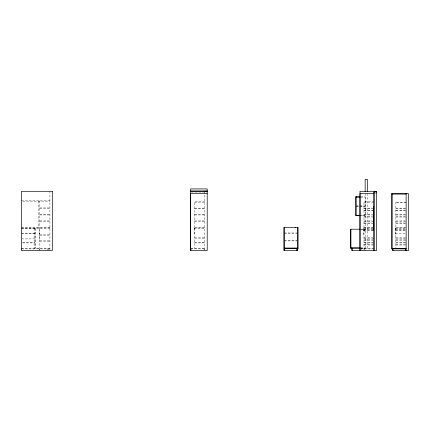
<?xml version="1.0" encoding="UTF-8"?>
<svg xmlns="http://www.w3.org/2000/svg" width="430" height="430" viewBox="0 0 430 430"><rect width="100%" height="100%" fill="white"/><g stroke="black" fill="none" stroke-linecap="round" stroke-linejoin="round"><path stroke-width="0.32" stroke-dasharray="2.15 1.61" d="M406.13 202.154L395.89 202.154L395.89 202.584L406.13 202.584M191.285 192.059L206.545 192.059M375.401 193.672L376.583 193.672M360.652 196.752L365.151 196.752M360.652 197.176L365.151 197.176L365.151 215.285L360.652 215.285M21.5 200.783L49.939 200.783M22.801 201.208L49.939 201.208M204.841 201.729L194.602 201.729L194.602 227.513M374.213 201.729L363.979 201.729L363.979 249.878M194.602 202.154L204.841 202.154M363.979 202.154L374.213 202.154M356.147 205.803L365.151 205.803M356.147 206.233L365.151 206.233M356.147 206.658L365.151 206.658M39.7 207.937L49.939 207.937M194.602 208.125L204.841 208.125M363.979 208.125L372.294 208.125M395.89 208.125L405.49 208.125M39.7 208.362L49.939 208.362M194.602 208.555L204.841 208.555M363.979 208.555L373.573 208.555M395.89 208.555L406.13 208.555M363.979 210.211L373.573 210.211M395.89 210.211L406.13 210.211M363.979 210.641L373.573 210.641M395.89 210.641L406.13 210.641M39.7 214.527L49.939 214.527M194.602 214.527L204.841 214.527M363.979 214.527L372.294 214.527M395.89 214.527L405.49 214.527M39.7 214.952L49.939 214.952M194.602 214.952L204.841 214.952M363.979 214.952L373.573 214.952M395.89 214.952L406.13 214.952M360.652 215.709L365.151 215.709M363.979 216.612L372.294 216.612M395.89 216.612L405.49 216.612M363.979 217.037L373.573 217.037M395.89 217.037L406.13 217.037M39.7 220.923L49.939 220.923M194.602 220.923L204.841 220.923M363.979 220.923L372.294 220.923M395.89 220.923L405.49 220.923M39.7 221.353L49.939 221.353M194.602 221.353L204.841 221.353M363.979 221.353L373.573 221.353M395.89 221.353L406.13 221.353M363.979 223.009L372.294 223.009M395.89 223.009L405.49 223.009M363.979 223.439L373.573 223.439M395.89 223.439L406.13 223.439M21.5 227.513L49.939 227.513M204.841 227.513L194.177 227.513L194.177 233.63L194.602 233.63M373.546 227.513L363.549 227.513L363.549 235.715L363.979 235.715M406.13 227.513L395.466 227.513L395.466 235.715L395.89 235.715M21.5 227.938L49.939 227.938M194.177 227.938L204.841 227.938M363.549 227.938L373.546 227.938M395.466 227.938L406.13 227.938M21.5 228.368L49.939 228.368M194.177 228.368L204.841 228.368M363.549 228.368L373.573 228.368M395.466 228.368L406.13 228.368M21.5 228.416L35.529 228.416M39.275 228.416L39.7 228.416M194.177 228.416L194.602 228.416M363.549 228.416L363.979 228.416M395.466 228.416L395.89 228.416M360.63 229.217L365.151 229.217M363.549 229.599L373.546 229.599M395.466 229.599L405.49 229.599M360.63 229.647L365.151 229.647M363.549 230.023L373.546 230.023M395.466 230.023L406.13 230.023M363.549 230.453L373.573 230.453M395.466 230.453L406.13 230.453M365.151 231.351L364.726 231.351L364.726 229.217M284.294 232.963L296.99 232.963M284.294 233.388L296.99 233.388M21.5 233.63L35.529 233.63M39.275 233.63L39.7 233.63M363.549 233.63L363.979 233.63M395.466 233.63L406.13 233.63M21.5 233.673L35.529 233.673M39.275 233.673L39.7 233.673M39.7 234.861L49.939 234.861M39.7 235.285L49.939 235.285M194.602 237.774L204.841 237.774M363.979 237.774L372.934 237.774M395.89 237.774L406.13 237.774M194.602 238.198L204.841 238.198M363.979 238.198L374.213 238.198M395.89 238.198L406.13 238.198M21.5 238.886L35.529 238.886M39.7 238.886L39.275 238.886L39.275 227.513M363.979 239.859L372.934 239.859M395.89 239.859L406.13 239.859M363.979 240.284L374.213 240.284M395.89 240.284L406.13 240.284M284.294 240.499L296.99 240.499M39.7 240.832L49.939 240.832M284.294 240.924L296.99 240.924M39.7 241.257L49.939 241.257M22.656 242.488L35.023 242.488M194.602 242.488L204.841 242.488M363.979 242.488L372.934 242.488M395.89 242.488L406.13 242.488M22.656 242.918L35.023 242.918M194.602 242.918L204.841 242.918M363.979 242.918L374.213 242.918M395.89 242.918L406.13 242.918M363.979 244.573L372.934 244.573M395.89 244.573L406.13 244.573M363.979 245.003L374.213 245.003M395.89 245.003L406.13 245.003M360.63 247.798L365.151 247.798M360.63 248.223L365.151 248.223M21.5 248.465L49.939 248.465M190.861 248.465L204.841 248.465L204.841 248.889L190.861 248.889M360.899 248.465L374.213 248.465M21.5 248.889L49.939 248.889M360.233 248.889L373.788 248.889M395.89 202.154L395.89 248.465M367.521 193.538L367.521 249.878M365.151 193.538L365.151 250.55M364.726 248.223L364.726 250.55M361.087 248.889L361.087 249.997M204.841 191.232L204.841 250.55M204.411 248.889L204.411 250.55M194.602 228.368L194.602 248.465M191.71 248.889L191.71 250.55M49.939 191.302L49.939 249.884M48.139 248.889L48.139 250.55M47.709 248.889L47.709 250.55M39.7 200.783L39.7 227.513M39.7 228.368L39.7 248.465M39.7 248.889L39.7 250.55M39.275 248.889L39.275 249.997M38.845 248.465L38.845 248.889M38.802 201.208L38.802 227.513M35.529 228.368L35.529 248.465M35.023 228.368L35.023 248.465M34.11 228.368L34.11 248.465"/><path stroke-width="0.64" d="M190.619 250.55L190.619 188.931L207.212 188.931L207.212 250.55L190.619 250.55L190.619 193.672L207.212 193.672M190.619 190.947L207.212 190.947M204.841 191.232L207.212 191.232M190.619 191.302L207.212 191.302M376.583 191.99L373.788 191.99L373.788 250.55M373.928 193.672L359.996 193.672L359.996 250.55L359.996 191.302L376.583 191.302L376.583 250.55L351.788 250.55L351.788 248.223M406.13 248.889L391.719 248.841L391.719 193.672L408.5 193.672L408.5 250.55L392.574 250.55L392.574 248.889M391.719 193.72L392.149 193.72L392.149 248.889M392.149 194.097L406.13 194.097L406.13 193.672L406.13 250.55M360.007 196.752L355.723 196.752L355.723 215.709L360.007 215.709M360.007 197.176L356.147 197.176L356.147 196.752L356.147 215.709M373.788 206.346L373.364 206.346L373.364 230.045L373.788 230.045M356.147 215.285L360.007 215.285M359.98 229.217L350.934 229.217L350.934 248.223L360.114 248.223M350.934 229.292L350.509 229.292L350.509 248.153L350.934 248.153M350.934 247.798L359.98 247.798M284.294 248.035L297.657 248.035M297.657 248.389L298.087 248.389M284.294 248.465L298.087 248.465L298.087 227.325L283.864 227.325L283.864 250.55L297.657 250.55L297.657 248.556M392.149 248.465L406.13 248.465M21.5 248.889L21.925 248.889M405.705 248.889L405.705 250.55M392.998 248.889L392.998 250.55M374.213 191.99L374.213 250.55M367.521 191.527L367.521 179.45L365.151 179.45L365.151 191.527M352.213 248.223L352.213 250.55M297.657 227.325L297.657 248.465M297.232 248.465L297.232 250.55M296.808 248.465L296.808 250.55M295.286 227.325L295.286 227.75M284.719 248.465L284.719 250.55M284.294 227.325L284.294 250.55M52.309 191.302L21.5 191.302L21.5 250.55L52.309 250.55L52.309 191.302"/></g></svg>
